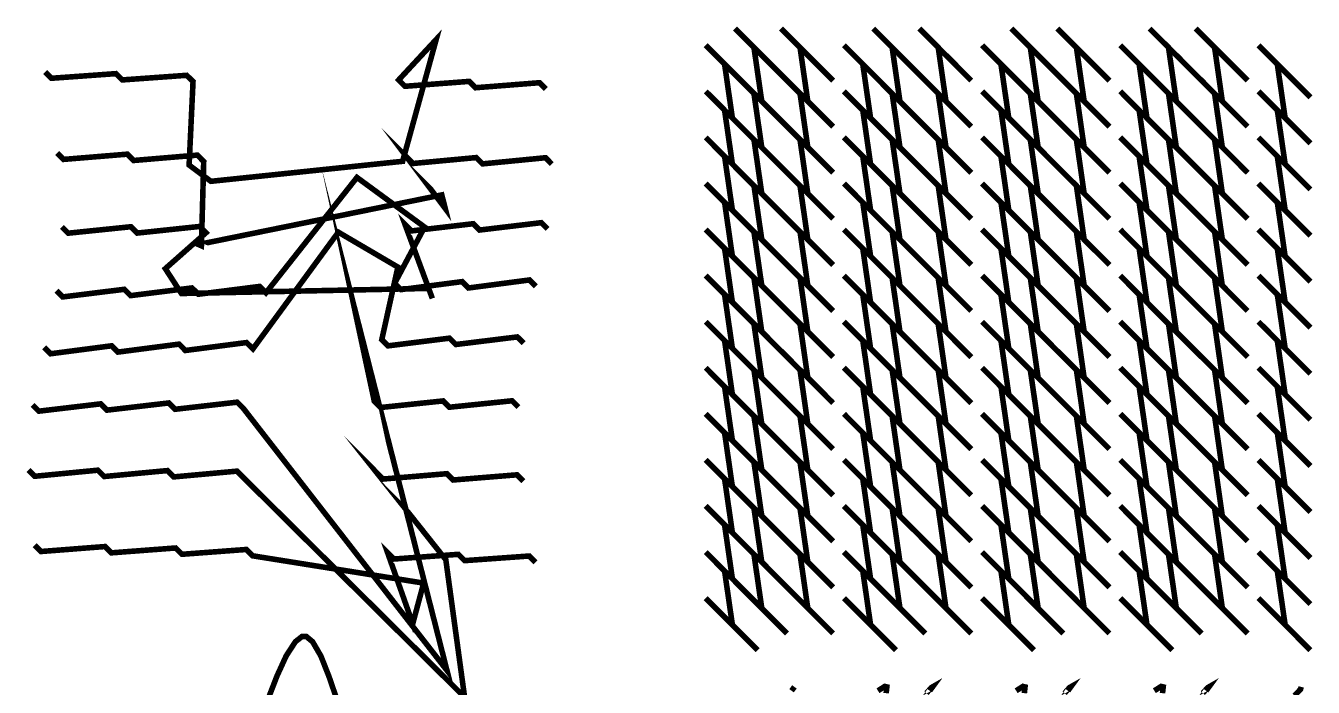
# Model space of a CAD drawing. Extents: x 0.5 to 10.7, y 0.3 to 10.6.
# Drawn here: x 0.577 to 3.787, y 2.1 to 3.748 of the extents above; entities that cross this region are included whole.
import ezdxf

# ---------------------------------------------------------------- set-up
doc = ezdxf.new("R2010")
doc.units = 0
doc.layers.get('0').update_dxf_attribs({"linetype": 'CONTINUOUS'})

msp = doc.modelspace()

# ---------------------------------------------------------------- linework, layer by layer
at = {"color": 0, "const_width": 0.013889}
for points in [[(0.625976, 3.63336), (0.641656, 3.61762), (0.802354, 3.62918), (0.818033, 3.6135), (0.978624, 3.625), (0.994467, 3.60932), (0.9847, 3.40136), (1.0389, 3.36083), (1.51693, 3.41069), (1.60053, 3.71419), (1.50694, 3.61333), (1.52279, 3.59765), (1.68278, 3.60986), (1.69846, 3.59403), (1.85835, 3.60656), (1.87403, 3.59071)], [(2.41211, 3.67503), (2.47043, 3.61654), (2.47515, 3.61182), (2.42182, 3.66515), (2.35943, 3.72749), (2.34543, 3.74154), (2.39264, 3.69444), (2.41211, 3.56011), (2.47043, 3.50179), (2.47515, 3.49707), (2.42182, 3.5504), (2.35943, 3.61279), (2.34543, 3.62679), (2.39264, 3.57958), (2.41211, 3.44542), (2.47043, 3.38693), (2.47515, 3.38222), (2.42182, 3.43554), (2.35943, 3.49794), (2.34543, 3.51193), (2.39264, 3.46474), (2.41211, 3.33057), (2.47043, 3.27208), (2.47515, 3.26736), (2.42182, 3.32069), (2.35943, 3.38303), (2.34543, 3.39708), (2.39264, 3.34999), (2.41211, 3.21571), (2.47043, 3.15733), (2.47515, 3.15261), (2.42182, 3.20594), (2.35943, 3.26833), (2.34543, 3.28233), (2.39264, 3.23514), (2.41211, 3.10097), (2.47043, 3.04249), (2.47515, 3.03776), (2.42182, 3.0911), (2.35943, 3.15349), (2.34543, 3.16749), (2.39264, 3.12028), (2.41211, 2.98611), (2.47043, 2.92763), (2.47515, 2.9229), (2.42182, 2.97624), (2.35943, 3.03863), (2.34543, 3.05263), (2.39264, 3.00553), (2.41211, 2.87125), (2.47043, 2.81293), (2.47515, 2.80821), (2.42182, 2.86154), (2.35943, 2.92389), (2.34543, 2.93793), (2.39264, 2.89068), (2.41211, 2.75651), (2.47043, 2.69808), (2.47515, 2.69336), (2.42182, 2.74669), (2.35943, 2.80903), (2.34543, 2.82308), (2.39264, 2.77582), (2.41211, 2.64165), (2.47043, 2.58317), (2.47515, 2.57844), (2.42182, 2.63178), (2.35943, 2.69417), (2.34543, 2.70817), (2.39264, 2.66114), (2.41211, 2.52681), (2.47043, 2.46847), (2.47515, 2.46376), (2.42182, 2.51708), (2.35943, 2.57943), (2.34543, 2.59347), (2.39264, 2.54622), (2.41211, 2.41211), (2.47043, 2.35362), (2.47515, 2.3489), (2.42182, 2.40224), (2.35943, 2.46457), (2.34543, 2.47862), (2.39264, 2.43138), (2.41211, 2.29719), (2.47043, 2.23876), (2.47515, 2.23406), (2.42182, 2.28737), (2.35943, 2.34972), (2.34543, 2.36376), (2.39264, 2.31668)], [(2.52681, 3.67503), (2.58529, 3.61654), (2.59, 3.61182), (2.53668, 3.66515), (2.47428, 3.72749), (2.46029, 3.74154), (2.50749, 3.69444), (2.52681, 3.56011), (2.58529, 3.50179), (2.59, 3.49707), (2.53668, 3.5504), (2.47428, 3.61279), (2.46029, 3.62679), (2.50749, 3.57958), (2.52681, 3.44542), (2.58529, 3.38693), (2.59, 3.38222), (2.53668, 3.43554), (2.47428, 3.49794), (2.46029, 3.51193), (2.50749, 3.46474), (2.52681, 3.33057), (2.58529, 3.27208), (2.59, 3.26736), (2.53668, 3.32069), (2.47428, 3.38303), (2.46029, 3.39708), (2.50749, 3.34999), (2.52681, 3.21571), (2.58529, 3.15733), (2.59, 3.15261), (2.53668, 3.20594), (2.47428, 3.26833), (2.46029, 3.28233), (2.50749, 3.23514), (2.52681, 3.10097), (2.58529, 3.04249), (2.59, 3.03776), (2.53668, 3.0911), (2.47428, 3.15349), (2.46029, 3.16749), (2.50749, 3.12028), (2.52681, 2.98611), (2.58529, 2.92763), (2.59, 2.9229), (2.53668, 2.97624), (2.47428, 3.03863), (2.46029, 3.05263), (2.50749, 3.00553), (2.52681, 2.87125), (2.58529, 2.81293), (2.59, 2.80821), (2.53668, 2.86154), (2.47428, 2.92389), (2.46029, 2.93793), (2.50749, 2.89068), (2.52681, 2.75651), (2.58529, 2.69808), (2.59, 2.69336), (2.53668, 2.74669), (2.47428, 2.80903), (2.46029, 2.82308), (2.50749, 2.77582), (2.52681, 2.64165), (2.58529, 2.58317), (2.59, 2.57844), (2.53668, 2.63178), (2.47428, 2.69417), (2.46029, 2.70817), (2.50749, 2.66114), (2.52681, 2.52681), (2.58529, 2.46847), (2.59, 2.46376), (2.53668, 2.51708), (2.47428, 2.57943), (2.46029, 2.59347), (2.50749, 2.54622), (2.52681, 2.41211), (2.58529, 2.35362), (2.59, 2.3489), (2.53668, 2.40224), (2.47428, 2.46457), (2.46029, 2.47862), (2.50749, 2.43138), (2.52681, 2.29719), (2.58529, 2.23876), (2.59, 2.23406), (2.53668, 2.28737), (2.47428, 2.34972), (2.46029, 2.36376), (2.50749, 2.31668)], [(2.75651, 3.67503), (2.81489, 3.61654), (2.81961, 3.61182), (2.76628, 3.66515), (2.70389, 3.72749), (2.68989, 3.74154), (2.73708, 3.69444), (2.75651, 3.56011), (2.81489, 3.50179), (2.81961, 3.49707), (2.76628, 3.5504), (2.70389, 3.61279), (2.68989, 3.62679), (2.73708, 3.57958), (2.75651, 3.44542), (2.81489, 3.38693), (2.81961, 3.38222), (2.76628, 3.43554), (2.70389, 3.49794), (2.68989, 3.51193), (2.73708, 3.46474), (2.75651, 3.33057), (2.81489, 3.27208), (2.81961, 3.26736), (2.76628, 3.32069), (2.70389, 3.38303), (2.68989, 3.39708), (2.73708, 3.34999), (2.75651, 3.21571), (2.81489, 3.15733), (2.81961, 3.15261), (2.76628, 3.20594), (2.70389, 3.26833), (2.68989, 3.28233), (2.73708, 3.23514), (2.75651, 3.10097), (2.81489, 3.04249), (2.81961, 3.03776), (2.76628, 3.0911), (2.70389, 3.15349), (2.68989, 3.16749), (2.73708, 3.12028), (2.75651, 2.98611), (2.81489, 2.92763), (2.81961, 2.9229), (2.76628, 2.97624), (2.70389, 3.03863), (2.68989, 3.05263), (2.73708, 3.00553), (2.75651, 2.87125), (2.81489, 2.81293), (2.81961, 2.80821), (2.76628, 2.86154), (2.70389, 2.92389), (2.68989, 2.93793), (2.73708, 2.89068), (2.75651, 2.75651), (2.81489, 2.69808), (2.81961, 2.69336), (2.76628, 2.74669), (2.70389, 2.80903), (2.68989, 2.82308), (2.73708, 2.77582), (2.75651, 2.64165), (2.81489, 2.58317), (2.81961, 2.57844), (2.76628, 2.63178), (2.70389, 2.69417), (2.68989, 2.70817), (2.73708, 2.66114), (2.75651, 2.52681), (2.81489, 2.46847), (2.81961, 2.46376), (2.76628, 2.51708), (2.70389, 2.57943), (2.68989, 2.59347), (2.73708, 2.54622), (2.75651, 2.41211), (2.81489, 2.35362), (2.81961, 2.3489), (2.76628, 2.40224), (2.70389, 2.46457), (2.68989, 2.47862), (2.73708, 2.43138), (2.75651, 2.29719), (2.81489, 2.23876), (2.81961, 2.23406), (2.76628, 2.28737), (2.70389, 2.34972), (2.68989, 2.36376), (2.73708, 2.31668)], [(2.87125, 3.67503), (2.92974, 3.61654), (2.93446, 3.61182), (2.88112, 3.66515), (2.81874, 3.72749), (2.80474, 3.74154), (2.85194, 3.69444), (2.87125, 3.56011), (2.92974, 3.50179), (2.93446, 3.49707), (2.88112, 3.5504), (2.81874, 3.61279), (2.80474, 3.62679), (2.85194, 3.57958), (2.87125, 3.44542), (2.92974, 3.38693), (2.93446, 3.38222), (2.88112, 3.43554), (2.81874, 3.49794), (2.80474, 3.51193), (2.85194, 3.46474), (2.87125, 3.33057), (2.92974, 3.27208), (2.93446, 3.26736), (2.88112, 3.32069), (2.81874, 3.38303), (2.80474, 3.39708), (2.85194, 3.34999), (2.87125, 3.21571), (2.92974, 3.15733), (2.93446, 3.15261), (2.88112, 3.20594), (2.81874, 3.26833), (2.80474, 3.28233), (2.85194, 3.23514), (2.87125, 3.10097), (2.92974, 3.04249), (2.93446, 3.03776), (2.88112, 3.0911), (2.81874, 3.15349), (2.80474, 3.16749), (2.85194, 3.12028), (2.87125, 2.98611), (2.92974, 2.92763), (2.93446, 2.9229), (2.88112, 2.97624), (2.81874, 3.03863), (2.80474, 3.05263), (2.85194, 3.00553), (2.87125, 2.87125), (2.92974, 2.81293), (2.93446, 2.80821), (2.88112, 2.86154), (2.81874, 2.92389), (2.80474, 2.93793), (2.85194, 2.89068), (2.87125, 2.75651), (2.92974, 2.69808), (2.93446, 2.69336), (2.88112, 2.74669), (2.81874, 2.80903), (2.80474, 2.82308), (2.85194, 2.77582), (2.87125, 2.64165), (2.92974, 2.58317), (2.93446, 2.57844), (2.88112, 2.63178), (2.81874, 2.69417), (2.80474, 2.70817), (2.85194, 2.66114), (2.87125, 2.52681), (2.92974, 2.46847), (2.93446, 2.46376), (2.88112, 2.51708), (2.81874, 2.57943), (2.80474, 2.59347), (2.85194, 2.54622), (2.87125, 2.41211), (2.92974, 2.35362), (2.93446, 2.3489), (2.88112, 2.40224), (2.81874, 2.46457), (2.80474, 2.47862), (2.85194, 2.43138), (2.87125, 2.29719), (2.92974, 2.23876), (2.93446, 2.23406), (2.88112, 2.28737), (2.81874, 2.34972), (2.80474, 2.36376), (2.85194, 2.31668)], [(3.10097, 3.67503), (3.15929, 3.61654), (3.16401, 3.61182), (3.11068, 3.66515), (3.04833, 3.72749), (3.03429, 3.74154), (3.08154, 3.69444), (3.10097, 3.56011), (3.15929, 3.50179), (3.16401, 3.49707), (3.11068, 3.5504), (3.04833, 3.61279), (3.03429, 3.62679), (3.08154, 3.57958), (3.10097, 3.44542), (3.15929, 3.38693), (3.16401, 3.38222), (3.11068, 3.43554), (3.04833, 3.49794), (3.03429, 3.51193), (3.08154, 3.46474), (3.10097, 3.33057), (3.15929, 3.27208), (3.16401, 3.26736), (3.11068, 3.32069), (3.04833, 3.38303), (3.03429, 3.39708), (3.08154, 3.34999), (3.10097, 3.21571), (3.15929, 3.15733), (3.16401, 3.15261), (3.11068, 3.20594), (3.04833, 3.26833), (3.03429, 3.28233), (3.08154, 3.23514), (3.10097, 3.10097), (3.15929, 3.04249), (3.16401, 3.03776), (3.11068, 3.0911), (3.04833, 3.15349), (3.03429, 3.16749), (3.08154, 3.12028), (3.10097, 2.98611), (3.15929, 2.92763), (3.16401, 2.9229), (3.11068, 2.97624), (3.04833, 3.03863), (3.03429, 3.05263), (3.08154, 3.00553), (3.10097, 2.87125), (3.15929, 2.81293), (3.16401, 2.80821), (3.11068, 2.86154), (3.04833, 2.92389), (3.03429, 2.93793), (3.08154, 2.89068), (3.10097, 2.75651), (3.15929, 2.69808), (3.16401, 2.69336), (3.11068, 2.74669), (3.04833, 2.80903), (3.03429, 2.82308), (3.08154, 2.77582), (3.10097, 2.64165), (3.15929, 2.58317), (3.16401, 2.57844), (3.11068, 2.63178), (3.04833, 2.69417), (3.03429, 2.70817), (3.08154, 2.66114), (3.10097, 2.52681), (3.15929, 2.46847), (3.16401, 2.46376), (3.11068, 2.51708), (3.04833, 2.57943), (3.03429, 2.59347), (3.08154, 2.54622), (3.10097, 2.41211), (3.15929, 2.35362), (3.16401, 2.3489), (3.11068, 2.40224), (3.04833, 2.46457), (3.03429, 2.47862), (3.08154, 2.43138), (3.10097, 2.29719), (3.15929, 2.23876), (3.16401, 2.23406), (3.11068, 2.28737), (3.04833, 2.34972), (3.03429, 2.36376), (3.08154, 2.31668)], [(3.21571, 3.67503), (3.27414, 3.61654), (3.27886, 3.61182), (3.22553, 3.66515), (3.16319, 3.72749), (3.14914, 3.74154), (3.1964, 3.69444), (3.21571, 3.56011), (3.27414, 3.50179), (3.27886, 3.49707), (3.22553, 3.5504), (3.16319, 3.61279), (3.14914, 3.62679), (3.1964, 3.57958), (3.21571, 3.44542), (3.27414, 3.38693), (3.27886, 3.38222), (3.22553, 3.43554), (3.16319, 3.49794), (3.14914, 3.51193), (3.1964, 3.46474), (3.21571, 3.33057), (3.27414, 3.27208), (3.27886, 3.26736), (3.22553, 3.32069), (3.16319, 3.38303), (3.14914, 3.39708), (3.1964, 3.34999), (3.21571, 3.21571), (3.27414, 3.15733), (3.27886, 3.15261), (3.22553, 3.20594), (3.16319, 3.26833), (3.14914, 3.28233), (3.1964, 3.23514), (3.21571, 3.10097), (3.27414, 3.04249), (3.27886, 3.03776), (3.22553, 3.0911), (3.16319, 3.15349), (3.14914, 3.16749), (3.1964, 3.12028), (3.21571, 2.98611), (3.27414, 2.92763), (3.27886, 2.9229), (3.22553, 2.97624), (3.16319, 3.03863), (3.14914, 3.05263), (3.1964, 3.00553), (3.21571, 2.87125), (3.27414, 2.81293), (3.27886, 2.80821), (3.22553, 2.86154), (3.16319, 2.92389), (3.14914, 2.93793), (3.1964, 2.89068), (3.21571, 2.75651), (3.27414, 2.69808), (3.27886, 2.69336), (3.22553, 2.74669), (3.16319, 2.80903), (3.14914, 2.82308), (3.1964, 2.77582), (3.21571, 2.64165), (3.27414, 2.58317), (3.27886, 2.57844), (3.22553, 2.63178), (3.16319, 2.69417), (3.14914, 2.70817), (3.1964, 2.66114), (3.21571, 2.52681), (3.27414, 2.46847), (3.27886, 2.46376), (3.22553, 2.51708), (3.16319, 2.57943), (3.14914, 2.59347), (3.1964, 2.54622), (3.21571, 2.41211), (3.27414, 2.35362), (3.27886, 2.3489), (3.22553, 2.40224), (3.16319, 2.46457), (3.14914, 2.47862), (3.1964, 2.43138), (3.21571, 2.29719), (3.27414, 2.23876), (3.27886, 2.23406), (3.22553, 2.28737), (3.16319, 2.34972), (3.14914, 2.36376), (3.1964, 2.31668)], [(3.44542, 3.67503), (3.50375, 3.61654), (3.50846, 3.61182), (3.45514, 3.66515), (3.39279, 3.72749), (3.37875, 3.74154), (3.426, 3.69444), (3.44542, 3.56011), (3.50375, 3.50179), (3.50846, 3.49707), (3.45514, 3.5504), (3.39279, 3.61279), (3.37875, 3.62679), (3.426, 3.57958), (3.44542, 3.44542), (3.50375, 3.38693), (3.50846, 3.38222), (3.45514, 3.43554), (3.39279, 3.49794), (3.37875, 3.51193), (3.426, 3.46474), (3.44542, 3.33057), (3.50375, 3.27208), (3.50846, 3.26736), (3.45514, 3.32069), (3.39279, 3.38303), (3.37875, 3.39708), (3.426, 3.34999), (3.44542, 3.21571), (3.50375, 3.15733), (3.50846, 3.15261), (3.45514, 3.20594), (3.39279, 3.26833), (3.37875, 3.28233), (3.426, 3.23514), (3.44542, 3.10097), (3.50375, 3.04249), (3.50846, 3.03776), (3.45514, 3.0911), (3.39279, 3.15349), (3.37875, 3.16749), (3.426, 3.12028), (3.44542, 2.98611), (3.50375, 2.92763), (3.50846, 2.9229), (3.45514, 2.97624), (3.39279, 3.03863), (3.37875, 3.05263), (3.426, 3.00553), (3.44542, 2.87125), (3.50375, 2.81293), (3.50846, 2.80821), (3.45514, 2.86154), (3.39279, 2.92389), (3.37875, 2.93793), (3.426, 2.89068), (3.44542, 2.75651), (3.50375, 2.69808), (3.50846, 2.69336), (3.45514, 2.74669), (3.39279, 2.80903), (3.37875, 2.82308), (3.426, 2.77582), (3.44542, 2.64165), (3.50375, 2.58317), (3.50846, 2.57844), (3.45514, 2.63178), (3.39279, 2.69417), (3.37875, 2.70817), (3.426, 2.66114), (3.44542, 2.52681), (3.50375, 2.46847), (3.50846, 2.46376), (3.45514, 2.51708), (3.39279, 2.57943), (3.37875, 2.59347), (3.426, 2.54622), (3.44542, 2.41211), (3.50375, 2.35362), (3.50846, 2.3489), (3.45514, 2.40224), (3.39279, 2.46457), (3.37875, 2.47862), (3.426, 2.43138), (3.44542, 2.29719), (3.50375, 2.23876), (3.50846, 2.23406), (3.45514, 2.28737), (3.39279, 2.34972), (3.37875, 2.36376), (3.426, 2.31668)], [(3.56011, 3.67503), (3.6186, 3.61654), (3.62332, 3.61182), (3.56999, 3.66515), (3.50765, 3.72749), (3.4936, 3.74154), (3.54085, 3.69444), (3.56011, 3.56011), (3.6186, 3.50179), (3.62332, 3.49707), (3.56999, 3.5504), (3.50765, 3.61279), (3.4936, 3.62679), (3.54085, 3.57958), (3.56011, 3.44542), (3.6186, 3.38693), (3.62332, 3.38222), (3.56999, 3.43554), (3.50765, 3.49794), (3.4936, 3.51193), (3.54085, 3.46474), (3.56011, 3.33057), (3.6186, 3.27208), (3.62332, 3.26736), (3.56999, 3.32069), (3.50765, 3.38303), (3.4936, 3.39708), (3.54085, 3.34999), (3.56011, 3.21571), (3.6186, 3.15733), (3.62332, 3.15261), (3.56999, 3.20594), (3.50765, 3.26833), (3.4936, 3.28233), (3.54085, 3.23514), (3.56011, 3.10097), (3.6186, 3.04249), (3.62332, 3.03776), (3.56999, 3.0911), (3.50765, 3.15349), (3.4936, 3.16749), (3.54085, 3.12028), (3.56011, 2.98611), (3.6186, 2.92763), (3.62332, 2.9229), (3.56999, 2.97624), (3.50765, 3.03863), (3.4936, 3.05263), (3.54085, 3.00553), (3.56011, 2.87125), (3.6186, 2.81293), (3.62332, 2.80821), (3.56999, 2.86154), (3.50765, 2.92389), (3.4936, 2.93793), (3.54085, 2.89068), (3.56011, 2.75651), (3.6186, 2.69808), (3.62332, 2.69336), (3.56999, 2.74669), (3.50765, 2.80903), (3.4936, 2.82308), (3.54085, 2.77582), (3.56011, 2.64165), (3.6186, 2.58317), (3.62332, 2.57844), (3.56999, 2.63178), (3.50765, 2.69417), (3.4936, 2.70817), (3.54085, 2.66114), (3.56011, 2.52681), (3.6186, 2.46847), (3.62332, 2.46376), (3.56999, 2.51708), (3.50765, 2.57943), (3.4936, 2.59347), (3.54085, 2.54622), (3.56011, 2.41211), (3.6186, 2.35362), (3.62332, 2.3489), (3.56999, 2.40224), (3.50765, 2.46457), (3.4936, 2.47862), (3.54085, 2.43138), (3.56011, 2.29719), (3.6186, 2.23876), (3.62332, 2.23406), (3.56999, 2.28737), (3.50765, 2.34972), (3.4936, 2.36376), (3.54085, 2.31668)], [(2.33886, 3.63336), (2.39735, 3.57487), (2.40207, 3.57015), (2.34874, 3.62349), (2.2864, 3.68582), (2.27235, 3.69987), (2.31944, 3.65278), (2.33886, 3.51844), (2.39735, 3.46012), (2.40207, 3.4554), (2.34874, 3.50874), (2.2864, 3.57113), (2.27235, 3.58512), (2.31944, 3.53792), (2.33886, 3.40375), (2.39735, 3.34526), (2.40207, 3.34056), (2.34874, 3.39387), (2.2864, 3.45628), (2.27235, 3.47026), (2.31944, 3.42307), (2.33886, 3.2889), (2.39735, 3.23042), (2.40207, 3.22569), (2.34874, 3.27903), (2.2864, 3.34136), (2.27235, 3.35542), (2.31944, 3.30832), (2.33886, 3.17404), (2.39735, 3.11567), (2.40207, 3.11094), (2.34874, 3.16428), (2.2864, 3.22667), (2.27235, 3.24067), (2.31944, 3.19347), (2.33886, 3.05931), (2.39735, 3.00082), (2.40207, 2.9961), (2.34874, 3.04943), (2.2864, 3.11182), (2.27235, 3.12582), (2.31944, 3.07861), (2.33886, 2.94444), (2.39735, 2.88596), (2.40207, 2.88124), (2.34874, 2.93457), (2.2864, 2.99696), (2.27235, 3.01096), (2.31944, 2.96386), (2.33886, 2.82958), (2.39735, 2.77126), (2.40207, 2.76654), (2.34874, 2.81988), (2.2864, 2.88222), (2.27235, 2.89626), (2.31944, 2.84901), (2.33886, 2.71485), (2.39735, 2.65642), (2.40207, 2.65169), (2.34874, 2.70503), (2.2864, 2.76736), (2.27235, 2.78142), (2.31944, 2.73415), (2.33886, 2.59999), (2.39735, 2.5415), (2.40207, 2.53678), (2.34874, 2.59011), (2.2864, 2.6525), (2.27235, 2.6665), (2.31944, 2.61947), (2.33886, 2.48514), (2.39735, 2.42681), (2.40207, 2.4221), (2.34874, 2.47542), (2.2864, 2.53776), (2.27235, 2.55181), (2.31944, 2.50456), (2.33886, 2.37044), (2.39735, 2.31196), (2.40207, 2.30724), (2.34874, 2.36057), (2.2864, 2.4229), (2.27235, 2.43696), (2.31944, 2.38971), (2.33886, 2.25553), (2.39735, 2.1971), (2.40207, 2.19239), (2.34874, 2.24571), (2.2864, 2.30806), (2.27235, 2.3221), (2.31944, 2.27501)], [(2.68332, 3.63336), (2.74181, 3.57487), (2.74653, 3.57015), (2.69319, 3.62349), (2.63086, 3.68582), (2.61681, 3.69987), (2.6639, 3.65278), (2.68332, 3.51844), (2.74181, 3.46012), (2.74653, 3.4554), (2.69319, 3.50874), (2.63086, 3.57113), (2.61681, 3.58512), (2.6639, 3.53792), (2.68332, 3.40375), (2.74181, 3.34526), (2.74653, 3.34056), (2.69319, 3.39387), (2.63086, 3.45628), (2.61681, 3.47026), (2.6639, 3.42307), (2.68332, 3.2889), (2.74181, 3.23042), (2.74653, 3.22569), (2.69319, 3.27903), (2.63086, 3.34136), (2.61681, 3.35542), (2.6639, 3.30832), (2.68332, 3.17404), (2.74181, 3.11567), (2.74653, 3.11094), (2.69319, 3.16428), (2.63086, 3.22667), (2.61681, 3.24067), (2.6639, 3.19347), (2.68332, 3.05931), (2.74181, 3.00082), (2.74653, 2.9961), (2.69319, 3.04943), (2.63086, 3.11182), (2.61681, 3.12582), (2.6639, 3.07861), (2.68332, 2.94444), (2.74181, 2.88596), (2.74653, 2.88124), (2.69319, 2.93457), (2.63086, 2.99696), (2.61681, 3.01096), (2.6639, 2.96386), (2.68332, 2.82958), (2.74181, 2.77126), (2.74653, 2.76654), (2.69319, 2.81988), (2.63086, 2.88222), (2.61681, 2.89626), (2.6639, 2.84901), (2.68332, 2.71485), (2.74181, 2.65642), (2.74653, 2.65169), (2.69319, 2.70503), (2.63086, 2.76736), (2.61681, 2.78142), (2.6639, 2.73415), (2.68332, 2.59999), (2.74181, 2.5415), (2.74653, 2.53678), (2.69319, 2.59011), (2.63086, 2.6525), (2.61681, 2.6665), (2.6639, 2.61947), (2.68332, 2.48514), (2.74181, 2.42681), (2.74653, 2.4221), (2.69319, 2.47542), (2.63086, 2.53776), (2.61681, 2.55181), (2.6639, 2.50456), (2.68332, 2.37044), (2.74181, 2.31196), (2.74653, 2.30724), (2.69319, 2.36057), (2.63086, 2.4229), (2.61681, 2.43696), (2.6639, 2.38971), (2.68332, 2.25553), (2.74181, 2.1971), (2.74653, 2.19239), (2.69319, 2.24571), (2.63086, 2.30806), (2.61681, 2.3221), (2.6639, 2.27501)], [(3.02778, 3.63336), (3.08626, 3.57487), (3.09099, 3.57015), (3.03765, 3.62349), (2.97526, 3.68582), (2.96126, 3.69987), (3.00836, 3.65278), (3.02778, 3.51844), (3.08626, 3.46012), (3.09099, 3.4554), (3.03765, 3.50874), (2.97526, 3.57113), (2.96126, 3.58512), (3.00836, 3.53792), (3.02778, 3.40375), (3.08626, 3.34526), (3.09099, 3.34056), (3.03765, 3.39387), (2.97526, 3.45628), (2.96126, 3.47026), (3.00836, 3.42307), (3.02778, 3.2889), (3.08626, 3.23042), (3.09099, 3.22569), (3.03765, 3.27903), (2.97526, 3.34136), (2.96126, 3.35542), (3.00836, 3.30832), (3.02778, 3.17404), (3.08626, 3.11567), (3.09099, 3.11094), (3.03765, 3.16428), (2.97526, 3.22667), (2.96126, 3.24067), (3.00836, 3.19347), (3.02778, 3.05931), (3.08626, 3.00082), (3.09099, 2.9961), (3.03765, 3.04943), (2.97526, 3.11182), (2.96126, 3.12582), (3.00836, 3.07861), (3.02778, 2.94444), (3.08626, 2.88596), (3.09099, 2.88124), (3.03765, 2.93457), (2.97526, 2.99696), (2.96126, 3.01096), (3.00836, 2.96386), (3.02778, 2.82958), (3.08626, 2.77126), (3.09099, 2.76654), (3.03765, 2.81988), (2.97526, 2.88222), (2.96126, 2.89626), (3.00836, 2.84901), (3.02778, 2.71485), (3.08626, 2.65642), (3.09099, 2.65169), (3.03765, 2.70503), (2.97526, 2.76736), (2.96126, 2.78142), (3.00836, 2.73415), (3.02778, 2.59999), (3.08626, 2.5415), (3.09099, 2.53678), (3.03765, 2.59011), (2.97526, 2.6525), (2.96126, 2.6665), (3.00836, 2.61947), (3.02778, 2.48514), (3.08626, 2.42681), (3.09099, 2.4221), (3.03765, 2.47542), (2.97526, 2.53776), (2.96126, 2.55181), (3.00836, 2.50456), (3.02778, 2.37044), (3.08626, 2.31196), (3.09099, 2.30724), (3.03765, 2.36057), (2.97526, 2.4229), (2.96126, 2.43696), (3.00836, 2.38971), (3.02778, 2.25553), (3.08626, 2.1971), (3.09099, 2.19239), (3.03765, 2.24571), (2.97526, 2.30806), (2.96126, 2.3221), (3.00836, 2.27501)], [(3.37224, 3.63336), (3.43072, 3.57487), (3.43544, 3.57015), (3.38211, 3.62349), (3.31972, 3.68582), (3.30572, 3.69987), (3.35275, 3.65278), (3.37224, 3.51844), (3.43072, 3.46012), (3.43544, 3.4554), (3.38211, 3.50874), (3.31972, 3.57113), (3.30572, 3.58512), (3.35275, 3.53792), (3.37224, 3.40375), (3.43072, 3.34526), (3.43544, 3.34056), (3.38211, 3.39387), (3.31972, 3.45628), (3.30572, 3.47026), (3.35275, 3.42307), (3.37224, 3.2889), (3.43072, 3.23042), (3.43544, 3.22569), (3.38211, 3.27903), (3.31972, 3.34136), (3.30572, 3.35542), (3.35275, 3.30832), (3.37224, 3.17404), (3.43072, 3.11567), (3.43544, 3.11094), (3.38211, 3.16428), (3.31972, 3.22667), (3.30572, 3.24067), (3.35275, 3.19347), (3.37224, 3.05931), (3.43072, 3.00082), (3.43544, 2.9961), (3.38211, 3.04943), (3.31972, 3.11182), (3.30572, 3.12582), (3.35275, 3.07861), (3.37224, 2.94444), (3.43072, 2.88596), (3.43544, 2.88124), (3.38211, 2.93457), (3.31972, 2.99696), (3.30572, 3.01096), (3.35275, 2.96386), (3.37224, 2.82958), (3.43072, 2.77126), (3.43544, 2.76654), (3.38211, 2.81988), (3.31972, 2.88222), (3.30572, 2.89626), (3.35275, 2.84901), (3.37224, 2.71485), (3.43072, 2.65642), (3.43544, 2.65169), (3.38211, 2.70503), (3.31972, 2.76736), (3.30572, 2.78142), (3.35275, 2.73415), (3.37224, 2.59999), (3.43072, 2.5415), (3.43544, 2.53678), (3.38211, 2.59011), (3.31972, 2.6525), (3.30572, 2.6665), (3.35275, 2.61947), (3.37224, 2.48514), (3.43072, 2.42681), (3.43544, 2.4221), (3.38211, 2.47542), (3.31972, 2.53776), (3.30572, 2.55181), (3.35275, 2.50456), (3.37224, 2.37044), (3.43072, 2.31196), (3.43544, 2.30724), (3.38211, 2.36057), (3.31972, 2.4229), (3.30572, 2.43696), (3.35275, 2.38971), (3.37224, 2.25553), (3.43072, 2.1971), (3.43544, 2.19239), (3.38211, 2.24571), (3.31972, 2.30806), (3.30572, 2.3221), (3.35275, 2.27501)], [(3.71669, 3.63336), (3.77512, 3.57487), (3.77983, 3.57015), (3.72651, 3.62349), (3.66417, 3.68582), (3.65012, 3.69987), (3.69721, 3.65278), (3.71669, 3.51844), (3.77512, 3.46012), (3.77983, 3.4554), (3.72651, 3.50874), (3.66417, 3.57113), (3.65012, 3.58512), (3.69721, 3.53792), (3.71669, 3.40375), (3.77512, 3.34526), (3.77983, 3.34056), (3.72651, 3.39387), (3.66417, 3.45628), (3.65012, 3.47026), (3.69721, 3.42307), (3.71669, 3.2889), (3.77512, 3.23042), (3.77983, 3.22569), (3.72651, 3.27903), (3.66417, 3.34136), (3.65012, 3.35542), (3.69721, 3.30832), (3.71669, 3.17404), (3.77512, 3.11567), (3.77983, 3.11094), (3.72651, 3.16428), (3.66417, 3.22667), (3.65012, 3.24067), (3.69721, 3.19347), (3.71669, 3.05931), (3.77512, 3.00082), (3.77983, 2.9961), (3.72651, 3.04943), (3.66417, 3.11182), (3.65012, 3.12582), (3.69721, 3.07861), (3.71669, 2.94444), (3.77512, 2.88596), (3.77983, 2.88124), (3.72651, 2.93457), (3.66417, 2.99696), (3.65012, 3.01096), (3.69721, 2.96386), (3.71669, 2.82958), (3.77512, 2.77126), (3.77983, 2.76654), (3.72651, 2.81988), (3.66417, 2.88222), (3.65012, 2.89626), (3.69721, 2.84901), (3.71669, 2.71485), (3.77512, 2.65642), (3.77983, 2.65169), (3.72651, 2.70503), (3.66417, 2.76736), (3.65012, 2.78142), (3.69721, 2.73415), (3.71669, 2.59999), (3.77512, 2.5415), (3.77983, 2.53678), (3.72651, 2.59011), (3.66417, 2.6525), (3.65012, 2.6665), (3.69721, 2.61947), (3.71669, 2.48514), (3.77512, 2.42681), (3.77983, 2.4221), (3.72651, 2.47542), (3.66417, 2.53776), (3.65012, 2.55181), (3.69721, 2.50456), (3.71669, 2.37044), (3.77512, 2.31196), (3.77983, 2.30724), (3.72651, 2.36057), (3.66417, 2.4229), (3.65012, 2.43696), (3.69721, 2.38971), (3.71669, 2.25553), (3.77512, 2.1971), (3.77983, 2.19239), (3.72651, 2.24571), (3.66417, 2.30806), (3.65012, 2.3221), (3.69721, 2.27501)], [(0.655817, 3.43126), (0.67155, 3.41542), (0.830838, 3.4285), (0.846517, 3.41276), (1.00543, 3.42611), (1.0211, 3.41026), (1.0153, 3.20014), (1.00792, 3.20335), (1.61458, 3.32693), (1.62304, 3.29318), (1.52724, 3.42096), (1.54292, 3.40528), (1.70031, 3.41997), (1.7161, 3.40429), (1.87304, 3.4196), (1.88872, 3.40375)], [(0.594456, 2.80376), (0.610135, 2.78803), (0.764051, 2.80626), (0.779839, 2.79058), (0.934028, 2.80849), (0.949869, 2.79275), (1.10444, 2.81044), (1.12012, 2.79471), (1.62739, 2.14193), (1.39475, 3.05376), (1.44624, 2.81293), (1.46208, 2.79719), (1.61789, 2.81358), (1.63363, 2.7979), (1.78988, 2.81392), (1.80556, 2.79818)], [(0.654025, 3.08849), (0.669868, 3.07275), (0.823079, 3.09169), (0.838867, 3.07596), (0.991808, 3.09517), (1.00765, 3.07943), (1.16043, 3.0989), (1.17611, 3.08306), (1.40306, 3.37044), (1.57167, 3.24681), (1.49696, 3.10667), (1.51281, 3.09099), (1.66515, 3.11083), (1.68083, 3.095), (1.83317, 3.11501), (1.8489, 3.09918)], [(0.667643, 3.24724), (0.683322, 3.23156), (0.839464, 3.24761), (0.855143, 3.23182), (1.01096, 3.24832), (1.02669, 3.23264), (0.925401, 3.14318), (0.965549, 3.08128), (1.58182, 3.09392), (1.59099, 3.06901), (1.52306, 3.25293), (1.53874, 3.23719), (1.69293, 3.25515), (1.70876, 3.23942), (1.86253, 3.25776), (1.87831, 3.24208)], [(0.623481, 2.94694), (0.63916, 2.9311), (0.791504, 2.95096), (0.807346, 2.93528), (0.959744, 2.95514), (0.975424, 2.93929), (1.12793, 2.95904), (1.14377, 2.94336), (1.35666, 3.23406), (1.50499, 3.14708), (1.465, 2.96653), (1.48068, 2.95085), (1.63374, 2.97), (1.64947, 2.95415), (1.80279, 2.97304), (1.81862, 2.95736)], [(0.584418, 2.64154), (0.600151, 2.62582), (0.757215, 2.64094), (0.772894, 2.62517), (0.930393, 2.63997), (0.946126, 2.62418), (1.104, 2.63861), (1.11974, 2.62278), (1.67139, 2.07531), (1.62457, 2.41775), (1.45236, 2.63471), (1.46804, 2.61888), (1.62706, 2.63222), (1.64279, 2.61654), (1.80208, 2.62944), (1.81776, 2.61361)], [(0.59961, 2.45404), (0.615397, 2.43832), (0.775119, 2.45068), (0.790961, 2.435), (0.950956, 2.4471), (0.966797, 2.43138), (1.12706, 2.44336), (1.1428, 2.42763), (1.56928, 2.3596), (1.5421, 2.25836), (1.47944, 2.43544), (1.49511, 2.4196), (1.65582, 2.43126), (1.67156, 2.41558), (1.83225, 2.42708), (1.84793, 2.4114)], [(1.18093, 2.06917), (1.20372, 2.1281), (1.22673, 2.17839), (1.24951, 2.21338), (1.266, 2.22651), (1.27154, 2.22651), (1.27675, 2.22651), (1.29253, 2.21338), (1.31288, 2.17839), (1.3329, 2.1281), (1.35314, 2.06917)], [(2.8226, 2.08529), (2.83485, 2.09924), (2.83789, 2.10097), (2.83789, 2.10097), (2.83083, 2.09131)], [(3.16704, 2.08529), (3.17931, 2.09924), (3.18235, 2.10097), (3.18235, 2.10097), (3.17529, 2.09131)], [(3.5115, 2.08529), (3.52376, 2.09924), (3.52681, 2.10097), (3.52681, 2.10097), (3.51975, 2.09131)], [(2.49349, 2.10097), (2.49349, 2.10097), (2.48643, 2.09131)], [(2.70176, 2.09131), (2.71881, 2.10215), (2.72319, 2.10097), (2.7239, 2.10081), (2.72217, 2.08529)], [(3.04622, 2.09131), (3.06326, 2.10215), (3.06765, 2.10097), (3.06836, 2.10081), (3.06662, 2.08529)], [(3.39068, 2.09131), (3.40771, 2.10215), (3.41211, 2.10097), (3.41282, 2.10081), (3.41108, 2.08529)], [(3.74013, 2.079), (3.75504, 2.09489), (3.75651, 2.10097)]]:
    msp.add_lwpolyline(points, dxfattribs=at)

doc.saveas('drawing.dxf')
